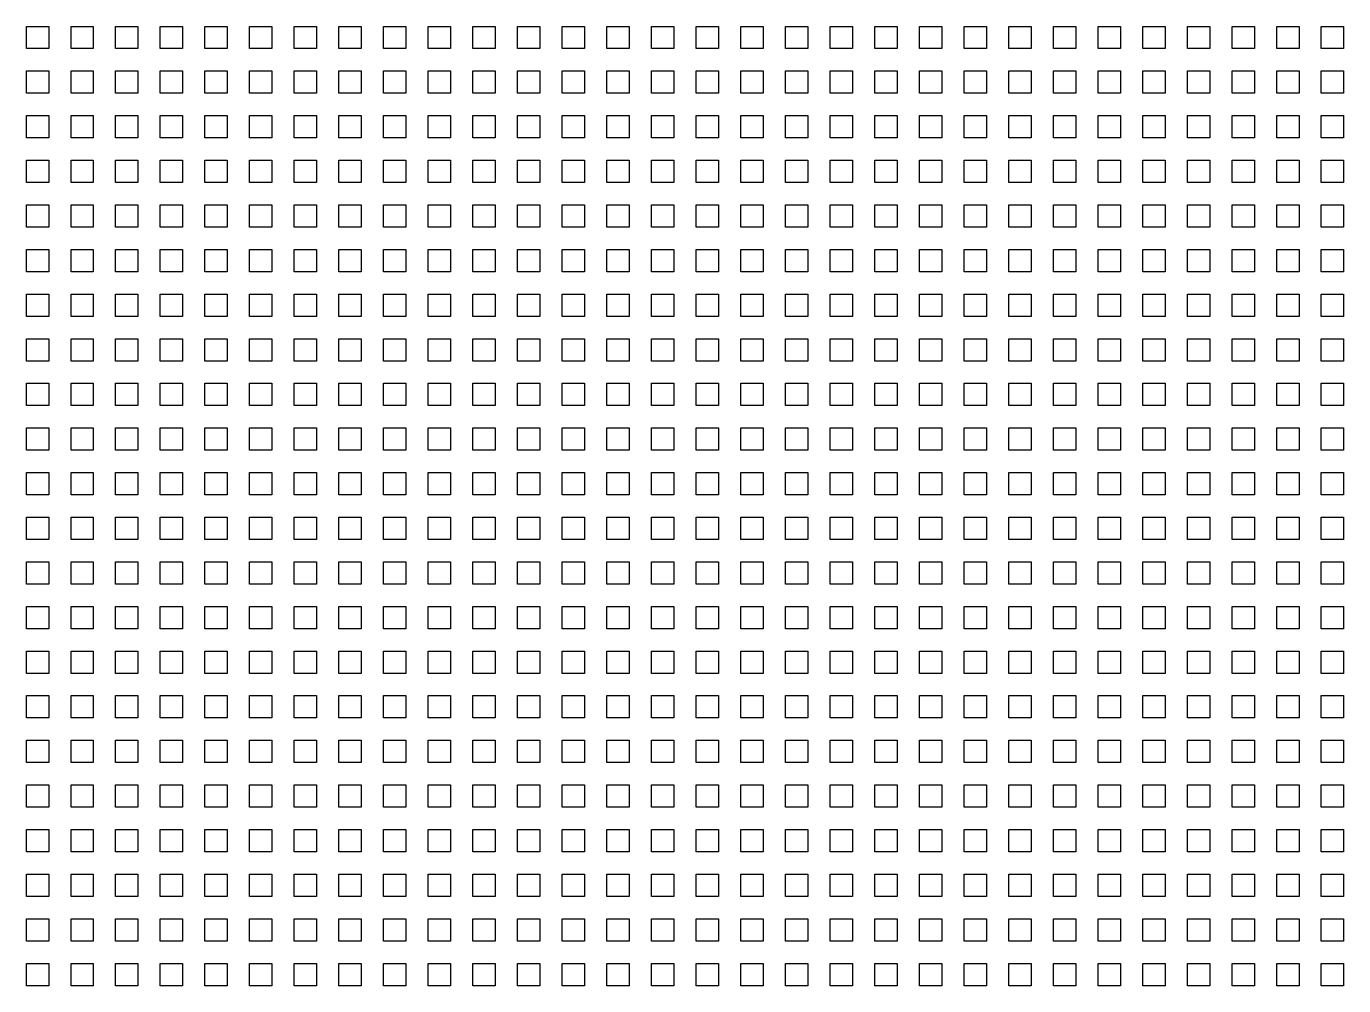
# Model space of a CAD drawing. Header units: millimetres. Extents: x -162 to 133, y -125 to 90.
import ezdxf

# ---------------------------------------------------------------- set-up
doc = ezdxf.new("R2010")
doc.units = ezdxf.units.MM
doc.layers.get('0').update_dxf_attribs({"linetype": 'CONTINUOUS'})

msp = doc.modelspace()

# ---------------------------------------------------------------- linework, layer by layer
for points in [[(-161.96, 90.2), (-156.96, 90.2), (-156.96, 85.2), (-161.96, 85.2)], [(-151.96, 85.2), (-151.96, 90.2), (-146.96, 90.2), (-146.96, 85.2)], [(-141.96, 85.2), (-141.96, 90.2), (-136.96, 90.2), (-136.96, 85.2)], [(-131.96, 85.2), (-131.96, 90.2), (-126.96, 90.2), (-126.96, 85.2)], [(-121.96, 85.2), (-121.96, 90.2), (-116.96, 90.2), (-116.96, 85.2)], [(-111.96, 85.2), (-111.96, 90.2), (-106.96, 90.2), (-106.96, 85.2)], [(-101.96, 85.2), (-101.96, 90.2), (-96.96, 90.2), (-96.96, 85.2)], [(-91.96, 85.2), (-91.96, 90.2), (-86.96, 90.2), (-86.96, 85.2)], [(-81.96, 85.2), (-81.96, 90.2), (-76.96, 90.2), (-76.96, 85.2)], [(-71.96, 85.2), (-71.96, 90.2), (-66.96, 90.2), (-66.96, 85.2)], [(-61.96, 85.2), (-61.96, 90.2), (-56.96, 90.2), (-56.96, 85.2)], [(-51.96, 85.2), (-51.96, 90.2), (-46.96, 90.2), (-46.96, 85.2)], [(-41.96, 85.2), (-41.96, 90.2), (-36.96, 90.2), (-36.96, 85.2)], [(-31.96, 85.2), (-31.96, 90.2), (-26.96, 90.2), (-26.96, 85.2)], [(-21.96, 85.2), (-21.96, 90.2), (-16.96, 90.2), (-16.96, 85.2)], [(-11.96, 85.2), (-11.96, 90.2), (-6.96, 90.2), (-6.96, 85.2)], [(-1.96, 85.2), (-1.96, 90.2), (3.04, 90.2), (3.04, 85.2)], [(8.04, 85.2), (8.04, 90.2), (13.04, 90.2), (13.04, 85.2)], [(18.04, 85.2), (18.04, 90.2), (23.04, 90.2), (23.04, 85.2)], [(28.04, 85.2), (28.04, 90.2), (33.04, 90.2), (33.04, 85.2)], [(38.04, 85.2), (38.04, 90.2), (43.04, 90.2), (43.04, 85.2)], [(48.04, 85.2), (48.04, 90.2), (53.04, 90.2), (53.04, 85.2)], [(58.04, 85.2), (58.04, 90.2), (63.04, 90.2), (63.04, 85.2)], [(68.04, 85.2), (68.04, 90.2), (73.04, 90.2), (73.04, 85.2)], [(78.04, 85.2), (78.04, 90.2), (83.04, 90.2), (83.04, 85.2)], [(88.04, 85.2), (88.04, 90.2), (93.04, 90.2), (93.04, 85.2)], [(98.04, 85.2), (98.04, 90.2), (103.04, 90.2), (103.04, 85.2)], [(108.04, 85.2), (108.04, 90.2), (113.04, 90.2), (113.04, 85.2)], [(118.04, 85.2), (118.04, 90.2), (123.04, 90.2), (123.04, 85.2)], [(128.04, 85.2), (128.04, 90.2), (133.04, 90.2), (133.04, 85.2)], [(-161.96, 75.2), (-161.96, 80.2), (-156.96, 80.2), (-156.96, 75.2)], [(-151.96, 75.2), (-151.96, 80.2), (-146.96, 80.2), (-146.96, 75.2)], [(-141.96, 75.2), (-141.96, 80.2), (-136.96, 80.2), (-136.96, 75.2)], [(-131.96, 75.2), (-131.96, 80.2), (-126.96, 80.2), (-126.96, 75.2)], [(-121.96, 75.2), (-121.96, 80.2), (-116.96, 80.2), (-116.96, 75.2)], [(-111.96, 75.2), (-111.96, 80.2), (-106.96, 80.2), (-106.96, 75.2)], [(-101.96, 75.2), (-101.96, 80.2), (-96.96, 80.2), (-96.96, 75.2)], [(-91.96, 75.2), (-91.96, 80.2), (-86.96, 80.2), (-86.96, 75.2)], [(-81.96, 75.2), (-81.96, 80.2), (-76.96, 80.2), (-76.96, 75.2)], [(-71.96, 75.2), (-71.96, 80.2), (-66.96, 80.2), (-66.96, 75.2)], [(-61.96, 75.2), (-61.96, 80.2), (-56.96, 80.2), (-56.96, 75.2)], [(-51.96, 75.2), (-51.96, 80.2), (-46.96, 80.2), (-46.96, 75.2)], [(-41.96, 75.2), (-41.96, 80.2), (-36.96, 80.2), (-36.96, 75.2)], [(-31.96, 75.2), (-31.96, 80.2), (-26.96, 80.2), (-26.96, 75.2)], [(-21.96, 75.2), (-21.96, 80.2), (-16.96, 80.2), (-16.96, 75.2)], [(-11.96, 75.2), (-11.96, 80.2), (-6.96, 80.2), (-6.96, 75.2)], [(-1.96, 75.2), (-1.96, 80.2), (3.04, 80.2), (3.04, 75.2)], [(8.04, 75.2), (8.04, 80.2), (13.04, 80.2), (13.04, 75.2)], [(18.04, 75.2), (18.04, 80.2), (23.04, 80.2), (23.04, 75.2)], [(28.04, 75.2), (28.04, 80.2), (33.04, 80.2), (33.04, 75.2)], [(38.04, 75.2), (38.04, 80.2), (43.04, 80.2), (43.04, 75.2)], [(48.04, 75.2), (48.04, 80.2), (53.04, 80.2), (53.04, 75.2)], [(58.04, 75.2), (58.04, 80.2), (63.04, 80.2), (63.04, 75.2)], [(68.04, 75.2), (68.04, 80.2), (73.04, 80.2), (73.04, 75.2)], [(78.04, 75.2), (78.04, 80.2), (83.04, 80.2), (83.04, 75.2)], [(88.04, 75.2), (88.04, 80.2), (93.04, 80.2), (93.04, 75.2)], [(98.04, 75.2), (98.04, 80.2), (103.04, 80.2), (103.04, 75.2)], [(108.04, 75.2), (108.04, 80.2), (113.04, 80.2), (113.04, 75.2)], [(118.04, 75.2), (118.04, 80.2), (123.04, 80.2), (123.04, 75.2)], [(128.04, 75.2), (128.04, 80.2), (133.04, 80.2), (133.04, 75.2)], [(-161.96, 65.2), (-161.96, 70.2), (-156.96, 70.2), (-156.96, 65.2)], [(-151.96, 65.2), (-151.96, 70.2), (-146.96, 70.2), (-146.96, 65.2)], [(-141.96, 65.2), (-141.96, 70.2), (-136.96, 70.2), (-136.96, 65.2)], [(-131.96, 65.2), (-131.96, 70.2), (-126.96, 70.2), (-126.96, 65.2)], [(-121.96, 65.2), (-121.96, 70.2), (-116.96, 70.2), (-116.96, 65.2)], [(-111.96, 65.2), (-111.96, 70.2), (-106.96, 70.2), (-106.96, 65.2)], [(-101.96, 65.2), (-101.96, 70.2), (-96.96, 70.2), (-96.96, 65.2)], [(-91.96, 65.2), (-91.96, 70.2), (-86.96, 70.2), (-86.96, 65.2)], [(-81.96, 65.2), (-81.96, 70.2), (-76.96, 70.2), (-76.96, 65.2)], [(-71.96, 65.2), (-71.96, 70.2), (-66.96, 70.2), (-66.96, 65.2)], [(-61.96, 65.2), (-61.96, 70.2), (-56.96, 70.2), (-56.96, 65.2)], [(-51.96, 65.2), (-51.96, 70.2), (-46.96, 70.2), (-46.96, 65.2)], [(-41.96, 65.2), (-41.96, 70.2), (-36.96, 70.2), (-36.96, 65.2)], [(-31.96, 65.2), (-31.96, 70.2), (-26.96, 70.2), (-26.96, 65.2)], [(-21.96, 65.2), (-21.96, 70.2), (-16.96, 70.2), (-16.96, 65.2)], [(-11.96, 65.2), (-11.96, 70.2), (-6.96, 70.2), (-6.96, 65.2)], [(-1.96, 65.2), (-1.96, 70.2), (3.04, 70.2), (3.04, 65.2)], [(8.04, 65.2), (8.04, 70.2), (13.04, 70.2), (13.04, 65.2)], [(18.04, 65.2), (18.04, 70.2), (23.04, 70.2), (23.04, 65.2)], [(28.04, 65.2), (28.04, 70.2), (33.04, 70.2), (33.04, 65.2)], [(38.04, 65.2), (38.04, 70.2), (43.04, 70.2), (43.04, 65.2)], [(48.04, 65.2), (48.04, 70.2), (53.04, 70.2), (53.04, 65.2)], [(58.04, 65.2), (58.04, 70.2), (63.04, 70.2), (63.04, 65.2)], [(68.04, 65.2), (68.04, 70.2), (73.04, 70.2), (73.04, 65.2)], [(78.04, 65.2), (78.04, 70.2), (83.04, 70.2), (83.04, 65.2)], [(88.04, 65.2), (88.04, 70.2), (93.04, 70.2), (93.04, 65.2)], [(98.04, 65.2), (98.04, 70.2), (103.04, 70.2), (103.04, 65.2)], [(108.04, 65.2), (108.04, 70.2), (113.04, 70.2), (113.04, 65.2)], [(118.04, 65.2), (118.04, 70.2), (123.04, 70.2), (123.04, 65.2)], [(128.04, 65.2), (128.04, 70.2), (133.04, 70.2), (133.04, 65.2)], [(-161.96, 55.2), (-161.96, 60.2), (-156.96, 60.2), (-156.96, 55.2)], [(-151.96, 55.2), (-151.96, 60.2), (-146.96, 60.2), (-146.96, 55.2)], [(-141.96, 55.2), (-141.96, 60.2), (-136.96, 60.2), (-136.96, 55.2)], [(-131.96, 55.2), (-131.96, 60.2), (-126.96, 60.2), (-126.96, 55.2)], [(-121.96, 55.2), (-121.96, 60.2), (-116.96, 60.2), (-116.96, 55.2)], [(-111.96, 55.2), (-111.96, 60.2), (-106.96, 60.2), (-106.96, 55.2)], [(-101.96, 55.2), (-101.96, 60.2), (-96.96, 60.2), (-96.96, 55.2)], [(-91.96, 55.2), (-91.96, 60.2), (-86.96, 60.2), (-86.96, 55.2)], [(-81.96, 55.2), (-81.96, 60.2), (-76.96, 60.2), (-76.96, 55.2)], [(-71.96, 55.2), (-71.96, 60.2), (-66.96, 60.2), (-66.96, 55.2)], [(-61.96, 55.2), (-61.96, 60.2), (-56.96, 60.2), (-56.96, 55.2)], [(-51.96, 55.2), (-51.96, 60.2), (-46.96, 60.2), (-46.96, 55.2)], [(-41.96, 55.2), (-41.96, 60.2), (-36.96, 60.2), (-36.96, 55.2)], [(-31.96, 55.2), (-31.96, 60.2), (-26.96, 60.2), (-26.96, 55.2)], [(-21.96, 55.2), (-21.96, 60.2), (-16.96, 60.2), (-16.96, 55.2)], [(-11.96, 55.2), (-11.96, 60.2), (-6.96, 60.2), (-6.96, 55.2)], [(-1.96, 55.2), (-1.96, 60.2), (3.04, 60.2), (3.04, 55.2)], [(8.04, 55.2), (8.04, 60.2), (13.04, 60.2), (13.04, 55.2)], [(18.04, 55.2), (18.04, 60.2), (23.04, 60.2), (23.04, 55.2)], [(28.04, 55.2), (28.04, 60.2), (33.04, 60.2), (33.04, 55.2)], [(38.04, 55.2), (38.04, 60.2), (43.04, 60.2), (43.04, 55.2)], [(48.04, 55.2), (48.04, 60.2), (53.04, 60.2), (53.04, 55.2)], [(58.04, 55.2), (58.04, 60.2), (63.04, 60.2), (63.04, 55.2)], [(68.04, 55.2), (68.04, 60.2), (73.04, 60.2), (73.04, 55.2)], [(78.04, 55.2), (78.04, 60.2), (83.04, 60.2), (83.04, 55.2)], [(88.04, 55.2), (88.04, 60.2), (93.04, 60.2), (93.04, 55.2)], [(98.04, 55.2), (98.04, 60.2), (103.04, 60.2), (103.04, 55.2)], [(108.04, 55.2), (108.04, 60.2), (113.04, 60.2), (113.04, 55.2)], [(118.04, 55.2), (118.04, 60.2), (123.04, 60.2), (123.04, 55.2)], [(128.04, 55.2), (128.04, 60.2), (133.04, 60.2), (133.04, 55.2)], [(-161.96, 45.2), (-161.96, 50.2), (-156.96, 50.2), (-156.96, 45.2)], [(-151.96, 45.2), (-151.96, 50.2), (-146.96, 50.2), (-146.96, 45.2)], [(-141.96, 45.2), (-141.96, 50.2), (-136.96, 50.2), (-136.96, 45.2)], [(-131.96, 45.2), (-131.96, 50.2), (-126.96, 50.2), (-126.96, 45.2)], [(-121.96, 45.2), (-121.96, 50.2), (-116.96, 50.2), (-116.96, 45.2)], [(-111.96, 45.2), (-111.96, 50.2), (-106.96, 50.2), (-106.96, 45.2)], [(-101.96, 45.2), (-101.96, 50.2), (-96.96, 50.2), (-96.96, 45.2)], [(-91.96, 45.2), (-91.96, 50.2), (-86.96, 50.2), (-86.96, 45.2)], [(-81.96, 45.2), (-81.96, 50.2), (-76.96, 50.2), (-76.96, 45.2)], [(-71.96, 45.2), (-71.96, 50.2), (-66.96, 50.2), (-66.96, 45.2)], [(-61.96, 45.2), (-61.96, 50.2), (-56.96, 50.2), (-56.96, 45.2)], [(-51.96, 45.2), (-51.96, 50.2), (-46.96, 50.2), (-46.96, 45.2)], [(-41.96, 45.2), (-41.96, 50.2), (-36.96, 50.2), (-36.96, 45.2)], [(-31.96, 45.2), (-31.96, 50.2), (-26.96, 50.2), (-26.96, 45.2)], [(-21.96, 45.2), (-21.96, 50.2), (-16.96, 50.2), (-16.96, 45.2)], [(-11.96, 45.2), (-11.96, 50.2), (-6.96, 50.2), (-6.96, 45.2)], [(-1.96, 45.2), (-1.96, 50.2), (3.04, 50.2), (3.04, 45.2)], [(8.04, 45.2), (8.04, 50.2), (13.04, 50.2), (13.04, 45.2)], [(18.04, 45.2), (18.04, 50.2), (23.04, 50.2), (23.04, 45.2)], [(28.04, 45.2), (28.04, 50.2), (33.04, 50.2), (33.04, 45.2)], [(38.04, 45.2), (38.04, 50.2), (43.04, 50.2), (43.04, 45.2)], [(48.04, 45.2), (48.04, 50.2), (53.04, 50.2), (53.04, 45.2)], [(58.04, 45.2), (58.04, 50.2), (63.04, 50.2), (63.04, 45.2)], [(68.04, 45.2), (68.04, 50.2), (73.04, 50.2), (73.04, 45.2)], [(78.04, 45.2), (78.04, 50.2), (83.04, 50.2), (83.04, 45.2)], [(88.04, 45.2), (88.04, 50.2), (93.04, 50.2), (93.04, 45.2)], [(98.04, 45.2), (98.04, 50.2), (103.04, 50.2), (103.04, 45.2)], [(108.04, 45.2), (108.04, 50.2), (113.04, 50.2), (113.04, 45.2)], [(118.04, 45.2), (118.04, 50.2), (123.04, 50.2), (123.04, 45.2)], [(128.04, 45.2), (128.04, 50.2), (133.04, 50.2), (133.04, 45.2)], [(-161.96, 35.2), (-161.96, 40.2), (-156.96, 40.2), (-156.96, 35.2)], [(-151.96, 35.2), (-151.96, 40.2), (-146.96, 40.2), (-146.96, 35.2)], [(-141.96, 35.2), (-141.96, 40.2), (-136.96, 40.2), (-136.96, 35.2)], [(-131.96, 35.2), (-131.96, 40.2), (-126.96, 40.2), (-126.96, 35.2)], [(-121.96, 35.2), (-121.96, 40.2), (-116.96, 40.2), (-116.96, 35.2)], [(-111.96, 35.2), (-111.96, 40.2), (-106.96, 40.2), (-106.96, 35.2)], [(-101.96, 35.2), (-101.96, 40.2), (-96.96, 40.2), (-96.96, 35.2)], [(-91.96, 35.2), (-91.96, 40.2), (-86.96, 40.2), (-86.96, 35.2)], [(-81.96, 35.2), (-81.96, 40.2), (-76.96, 40.2), (-76.96, 35.2)], [(-71.96, 35.2), (-71.96, 40.2), (-66.96, 40.2), (-66.96, 35.2)], [(-61.96, 35.2), (-61.96, 40.2), (-56.96, 40.2), (-56.96, 35.2)], [(-51.96, 35.2), (-51.96, 40.2), (-46.96, 40.2), (-46.96, 35.2)], [(-41.96, 35.2), (-41.96, 40.2), (-36.96, 40.2), (-36.96, 35.2)], [(-31.96, 35.2), (-31.96, 40.2), (-26.96, 40.2), (-26.96, 35.2)], [(-21.96, 35.2), (-21.96, 40.2), (-16.96, 40.2), (-16.96, 35.2)], [(-11.96, 35.2), (-11.96, 40.2), (-6.96, 40.2), (-6.96, 35.2)], [(-1.96, 35.2), (-1.96, 40.2), (3.04, 40.2), (3.04, 35.2)], [(8.04, 35.2), (8.04, 40.2), (13.04, 40.2), (13.04, 35.2)], [(18.04, 35.2), (18.04, 40.2), (23.04, 40.2), (23.04, 35.2)], [(28.04, 35.2), (28.04, 40.2), (33.04, 40.2), (33.04, 35.2)], [(38.04, 35.2), (38.04, 40.2), (43.04, 40.2), (43.04, 35.2)], [(48.04, 35.2), (48.04, 40.2), (53.04, 40.2), (53.04, 35.2)], [(58.04, 35.2), (58.04, 40.2), (63.04, 40.2), (63.04, 35.2)], [(68.04, 35.2), (68.04, 40.2), (73.04, 40.2), (73.04, 35.2)], [(78.04, 35.2), (78.04, 40.2), (83.04, 40.2), (83.04, 35.2)], [(88.04, 35.2), (88.04, 40.2), (93.04, 40.2), (93.04, 35.2)], [(98.04, 35.2), (98.04, 40.2), (103.04, 40.2), (103.04, 35.2)], [(108.04, 35.2), (108.04, 40.2), (113.04, 40.2), (113.04, 35.2)], [(118.04, 35.2), (118.04, 40.2), (123.04, 40.2), (123.04, 35.2)], [(128.04, 35.2), (128.04, 40.2), (133.04, 40.2), (133.04, 35.2)], [(-161.96, 25.2), (-161.96, 30.2), (-156.96, 30.2), (-156.96, 25.2)], [(-151.96, 25.2), (-151.96, 30.2), (-146.96, 30.2), (-146.96, 25.2)], [(-141.96, 25.2), (-141.96, 30.2), (-136.96, 30.2), (-136.96, 25.2)], [(-131.96, 25.2), (-131.96, 30.2), (-126.96, 30.2), (-126.96, 25.2)], [(-121.96, 25.2), (-121.96, 30.2), (-116.96, 30.2), (-116.96, 25.2)], [(-111.96, 25.2), (-111.96, 30.2), (-106.96, 30.2), (-106.96, 25.2)], [(-101.96, 25.2), (-101.96, 30.2), (-96.96, 30.2), (-96.96, 25.2)], [(-91.96, 25.2), (-91.96, 30.2), (-86.96, 30.2), (-86.96, 25.2)], [(-81.96, 25.2), (-81.96, 30.2), (-76.96, 30.2), (-76.96, 25.2)], [(-71.96, 25.2), (-71.96, 30.2), (-66.96, 30.2), (-66.96, 25.2)], [(-61.96, 25.2), (-61.96, 30.2), (-56.96, 30.2), (-56.96, 25.2)], [(-51.96, 25.2), (-51.96, 30.2), (-46.96, 30.2), (-46.96, 25.2)], [(-41.96, 25.2), (-41.96, 30.2), (-36.96, 30.2), (-36.96, 25.2)], [(-31.96, 25.2), (-31.96, 30.2), (-26.96, 30.2), (-26.96, 25.2)], [(-21.96, 25.2), (-21.96, 30.2), (-16.96, 30.2), (-16.96, 25.2)], [(-11.96, 25.2), (-11.96, 30.2), (-6.96, 30.2), (-6.96, 25.2)], [(-1.96, 25.2), (-1.96, 30.2), (3.04, 30.2), (3.04, 25.2)], [(8.04, 25.2), (8.04, 30.2), (13.04, 30.2), (13.04, 25.2)], [(18.04, 25.2), (18.04, 30.2), (23.04, 30.2), (23.04, 25.2)], [(28.04, 25.2), (28.04, 30.2), (33.04, 30.2), (33.04, 25.2)], [(38.04, 25.2), (38.04, 30.2), (43.04, 30.2), (43.04, 25.2)], [(48.04, 25.2), (48.04, 30.2), (53.04, 30.2), (53.04, 25.2)], [(58.04, 25.2), (58.04, 30.2), (63.04, 30.2), (63.04, 25.2)], [(68.04, 25.2), (68.04, 30.2), (73.04, 30.2), (73.04, 25.2)], [(78.04, 25.2), (78.04, 30.2), (83.04, 30.2), (83.04, 25.2)], [(88.04, 25.2), (88.04, 30.2), (93.04, 30.2), (93.04, 25.2)], [(98.04, 25.2), (98.04, 30.2), (103.04, 30.2), (103.04, 25.2)], [(108.04, 25.2), (108.04, 30.2), (113.04, 30.2), (113.04, 25.2)], [(118.04, 25.2), (118.04, 30.2), (123.04, 30.2), (123.04, 25.2)], [(128.04, 25.2), (128.04, 30.2), (133.04, 30.2), (133.04, 25.2)], [(-161.96, 15.2), (-161.96, 20.2), (-156.96, 20.2), (-156.96, 15.2)], [(-151.96, 15.2), (-151.96, 20.2), (-146.96, 20.2), (-146.96, 15.2)], [(-141.96, 15.2), (-141.96, 20.2), (-136.96, 20.2), (-136.96, 15.2)], [(-131.96, 15.2), (-131.96, 20.2), (-126.96, 20.2), (-126.96, 15.2)], [(-121.96, 15.2), (-121.96, 20.2), (-116.96, 20.2), (-116.96, 15.2)], [(-111.96, 15.2), (-111.96, 20.2), (-106.96, 20.2), (-106.96, 15.2)], [(-101.96, 15.2), (-101.96, 20.2), (-96.96, 20.2), (-96.96, 15.2)], [(-91.96, 15.2), (-91.96, 20.2), (-86.96, 20.2), (-86.96, 15.2)], [(-81.96, 15.2), (-81.96, 20.2), (-76.96, 20.2), (-76.96, 15.2)], [(-71.96, 15.2), (-71.96, 20.2), (-66.96, 20.2), (-66.96, 15.2)], [(-61.96, 15.2), (-61.96, 20.2), (-56.96, 20.2), (-56.96, 15.2)], [(-51.96, 15.2), (-51.96, 20.2), (-46.96, 20.2), (-46.96, 15.2)], [(-41.96, 15.2), (-41.96, 20.2), (-36.96, 20.2), (-36.96, 15.2)], [(-31.96, 15.2), (-31.96, 20.2), (-26.96, 20.2), (-26.96, 15.2)], [(-21.96, 15.2), (-21.96, 20.2), (-16.96, 20.2), (-16.96, 15.2)], [(-11.96, 15.2), (-11.96, 20.2), (-6.96, 20.2), (-6.96, 15.2)], [(-1.96, 15.2), (-1.96, 20.2), (3.04, 20.2), (3.04, 15.2)], [(8.04, 15.2), (8.04, 20.2), (13.04, 20.2), (13.04, 15.2)], [(18.04, 15.2), (18.04, 20.2), (23.04, 20.2), (23.04, 15.2)], [(28.04, 15.2), (28.04, 20.2), (33.04, 20.2), (33.04, 15.2)], [(38.04, 15.2), (38.04, 20.2), (43.04, 20.2), (43.04, 15.2)], [(48.04, 15.2), (48.04, 20.2), (53.04, 20.2), (53.04, 15.2)], [(58.04, 15.2), (58.04, 20.2), (63.04, 20.2), (63.04, 15.2)], [(68.04, 15.2), (68.04, 20.2), (73.04, 20.2), (73.04, 15.2)], [(78.04, 15.2), (78.04, 20.2), (83.04, 20.2), (83.04, 15.2)], [(88.04, 15.2), (88.04, 20.2), (93.04, 20.2), (93.04, 15.2)], [(98.04, 15.2), (98.04, 20.2), (103.04, 20.2), (103.04, 15.2)], [(108.04, 15.2), (108.04, 20.2), (113.04, 20.2), (113.04, 15.2)], [(118.04, 15.2), (118.04, 20.2), (123.04, 20.2), (123.04, 15.2)], [(128.04, 15.2), (128.04, 20.2), (133.04, 20.2), (133.04, 15.2)], [(-161.96, 5.2), (-161.96, 10.2), (-156.96, 10.2), (-156.96, 5.2)], [(-151.96, 5.2), (-151.96, 10.2), (-146.96, 10.2), (-146.96, 5.2)], [(-141.96, 5.2), (-141.96, 10.2), (-136.96, 10.2), (-136.96, 5.2)], [(-131.96, 5.2), (-131.96, 10.2), (-126.96, 10.2), (-126.96, 5.2)], [(-121.96, 5.2), (-121.96, 10.2), (-116.96, 10.2), (-116.96, 5.2)], [(-111.96, 5.2), (-111.96, 10.2), (-106.96, 10.2), (-106.96, 5.2)], [(-101.96, 5.2), (-101.96, 10.2), (-96.96, 10.2), (-96.96, 5.2)], [(-91.96, 5.2), (-91.96, 10.2), (-86.96, 10.2), (-86.96, 5.2)], [(-81.96, 5.2), (-81.96, 10.2), (-76.96, 10.2), (-76.96, 5.2)], [(-71.96, 5.2), (-71.96, 10.2), (-66.96, 10.2), (-66.96, 5.2)], [(-61.96, 5.2), (-61.96, 10.2), (-56.96, 10.2), (-56.96, 5.2)], [(-51.96, 5.2), (-51.96, 10.2), (-46.96, 10.2), (-46.96, 5.2)], [(-41.96, 5.2), (-41.96, 10.2), (-36.96, 10.2), (-36.96, 5.2)], [(-31.96, 5.2), (-31.96, 10.2), (-26.96, 10.2), (-26.96, 5.2)], [(-21.96, 5.2), (-21.96, 10.2), (-16.96, 10.2), (-16.96, 5.2)], [(-11.96, 5.2), (-11.96, 10.2), (-6.96, 10.2), (-6.96, 5.2)], [(-1.96, 5.2), (-1.96, 10.2), (3.04, 10.2), (3.04, 5.2)], [(8.04, 5.2), (8.04, 10.2), (13.04, 10.2), (13.04, 5.2)], [(18.04, 5.2), (18.04, 10.2), (23.04, 10.2), (23.04, 5.2)], [(28.04, 5.2), (28.04, 10.2), (33.04, 10.2), (33.04, 5.2)], [(38.04, 5.2), (38.04, 10.2), (43.04, 10.2), (43.04, 5.2)], [(48.04, 5.2), (48.04, 10.2), (53.04, 10.2), (53.04, 5.2)], [(58.04, 5.2), (58.04, 10.2), (63.04, 10.2), (63.04, 5.2)], [(68.04, 5.2), (68.04, 10.2), (73.04, 10.2), (73.04, 5.2)], [(78.04, 5.2), (78.04, 10.2), (83.04, 10.2), (83.04, 5.2)], [(88.04, 5.2), (88.04, 10.2), (93.04, 10.2), (93.04, 5.2)], [(98.04, 5.2), (98.04, 10.2), (103.04, 10.2), (103.04, 5.2)], [(108.04, 5.2), (108.04, 10.2), (113.04, 10.2), (113.04, 5.2)], [(118.04, 5.2), (118.04, 10.2), (123.04, 10.2), (123.04, 5.2)], [(128.04, 5.2), (128.04, 10.2), (133.04, 10.2), (133.04, 5.2)], [(-161.96, -4.8), (-161.96, 0.2), (-156.96, 0.2), (-156.96, -4.8)], [(-151.96, -4.8), (-151.96, 0.2), (-146.96, 0.2), (-146.96, -4.8)], [(-141.96, -4.8), (-141.96, 0.2), (-136.96, 0.2), (-136.96, -4.8)], [(-131.96, -4.8), (-131.96, 0.2), (-126.96, 0.2), (-126.96, -4.8)], [(-121.96, -4.8), (-121.96, 0.2), (-116.96, 0.2), (-116.96, -4.8)], [(-111.96, -4.8), (-111.96, 0.2), (-106.96, 0.2), (-106.96, -4.8)], [(-101.96, -4.8), (-101.96, 0.2), (-96.96, 0.2), (-96.96, -4.8)], [(-91.96, -4.8), (-91.96, 0.2), (-86.96, 0.2), (-86.96, -4.8)], [(-81.96, -4.8), (-81.96, 0.2), (-76.96, 0.2), (-76.96, -4.8)], [(-71.96, -4.8), (-71.96, 0.2), (-66.96, 0.2), (-66.96, -4.8)], [(-61.96, -4.8), (-61.96, 0.2), (-56.96, 0.2), (-56.96, -4.8)], [(-51.96, -4.8), (-51.96, 0.2), (-46.96, 0.2), (-46.96, -4.8)], [(-41.96, -4.8), (-41.96, 0.2), (-36.96, 0.2), (-36.96, -4.8)], [(-31.96, -4.8), (-31.96, 0.2), (-26.96, 0.2), (-26.96, -4.8)], [(-21.96, -4.8), (-21.96, 0.2), (-16.96, 0.2), (-16.96, -4.8)], [(-11.96, -4.8), (-11.96, 0.2), (-6.96, 0.2), (-6.96, -4.8)], [(-1.96, -4.8), (-1.96, 0.2), (3.04, 0.2), (3.04, -4.8)], [(8.04, -4.8), (8.04, 0.2), (13.04, 0.2), (13.04, -4.8)], [(18.04, -4.8), (18.04, 0.2), (23.04, 0.2), (23.04, -4.8)], [(28.04, -4.8), (28.04, 0.2), (33.04, 0.2), (33.04, -4.8)], [(38.04, -4.8), (38.04, 0.2), (43.04, 0.2), (43.04, -4.8)], [(48.04, -4.8), (48.04, 0.2), (53.04, 0.2), (53.04, -4.8)], [(58.04, -4.8), (58.04, 0.2), (63.04, 0.2), (63.04, -4.8)], [(68.04, -4.8), (68.04, 0.2), (73.04, 0.2), (73.04, -4.8)], [(78.04, -4.8), (78.04, 0.2), (83.04, 0.2), (83.04, -4.8)], [(88.04, -4.8), (88.04, 0.2), (93.04, 0.2), (93.04, -4.8)], [(98.04, -4.8), (98.04, 0.2), (103.04, 0.2), (103.04, -4.8)], [(108.04, -4.8), (108.04, 0.2), (113.04, 0.2), (113.04, -4.8)], [(118.04, -4.8), (118.04, 0.2), (123.04, 0.2), (123.04, -4.8)], [(128.04, -4.8), (128.04, 0.2), (133.04, 0.2), (133.04, -4.8)], [(-161.96, -14.8), (-161.96, -9.8), (-156.96, -9.8), (-156.96, -14.8)], [(-151.96, -14.8), (-151.96, -9.8), (-146.96, -9.8), (-146.96, -14.8)], [(-141.96, -14.8), (-141.96, -9.8), (-136.96, -9.8), (-136.96, -14.8)], [(-131.96, -14.8), (-131.96, -9.8), (-126.96, -9.8), (-126.96, -14.8)], [(-121.96, -14.8), (-121.96, -9.8), (-116.96, -9.8), (-116.96, -14.8)], [(-111.96, -14.8), (-111.96, -9.8), (-106.96, -9.8), (-106.96, -14.8)], [(-101.96, -14.8), (-101.96, -9.8), (-96.96, -9.8), (-96.96, -14.8)], [(-91.96, -14.8), (-91.96, -9.8), (-86.96, -9.8), (-86.96, -14.8)], [(-81.96, -14.8), (-81.96, -9.8), (-76.96, -9.8), (-76.96, -14.8)], [(-71.96, -14.8), (-71.96, -9.8), (-66.96, -9.8), (-66.96, -14.8)], [(-61.96, -14.8), (-61.96, -9.8), (-56.96, -9.8), (-56.96, -14.8)], [(-51.96, -14.8), (-51.96, -9.8), (-46.96, -9.8), (-46.96, -14.8)], [(-41.96, -14.8), (-41.96, -9.8), (-36.96, -9.8), (-36.96, -14.8)], [(-31.96, -14.8), (-31.96, -9.8), (-26.96, -9.8), (-26.96, -14.8)], [(-21.96, -14.8), (-21.96, -9.8), (-16.96, -9.8), (-16.96, -14.8)], [(-11.96, -14.8), (-11.96, -9.8), (-6.96, -9.8), (-6.96, -14.8)], [(-1.96, -14.8), (-1.96, -9.8), (3.04, -9.8), (3.04, -14.8)], [(8.04, -14.8), (8.04, -9.8), (13.04, -9.8), (13.04, -14.8)], [(18.04, -14.8), (18.04, -9.8), (23.04, -9.8), (23.04, -14.8)], [(28.04, -14.8), (28.04, -9.8), (33.04, -9.8), (33.04, -14.8)], [(38.04, -14.8), (38.04, -9.8), (43.04, -9.8), (43.04, -14.8)], [(48.04, -14.8), (48.04, -9.8), (53.04, -9.8), (53.04, -14.8)], [(58.04, -14.8), (58.04, -9.8), (63.04, -9.8), (63.04, -14.8)], [(68.04, -14.8), (68.04, -9.8), (73.04, -9.8), (73.04, -14.8)], [(78.04, -14.8), (78.04, -9.8), (83.04, -9.8), (83.04, -14.8)], [(88.04, -14.8), (88.04, -9.8), (93.04, -9.8), (93.04, -14.8)], [(98.04, -14.8), (98.04, -9.8), (103.04, -9.8), (103.04, -14.8)], [(108.04, -14.8), (108.04, -9.8), (113.04, -9.8), (113.04, -14.8)], [(118.04, -14.8), (118.04, -9.8), (123.04, -9.8), (123.04, -14.8)], [(128.04, -14.8), (128.04, -9.8), (133.04, -9.8), (133.04, -14.8)], [(-161.96, -24.8), (-161.96, -19.8), (-156.96, -19.8), (-156.96, -24.8)], [(-151.96, -24.8), (-151.96, -19.8), (-146.96, -19.8), (-146.96, -24.8)], [(-141.96, -24.8), (-141.96, -19.8), (-136.96, -19.8), (-136.96, -24.8)], [(-131.96, -24.8), (-131.96, -19.8), (-126.96, -19.8), (-126.96, -24.8)], [(-121.96, -24.8), (-121.96, -19.8), (-116.96, -19.8), (-116.96, -24.8)], [(-111.96, -24.8), (-111.96, -19.8), (-106.96, -19.8), (-106.96, -24.8)], [(-101.96, -24.8), (-101.96, -19.8), (-96.96, -19.8), (-96.96, -24.8)], [(-91.96, -24.8), (-91.96, -19.8), (-86.96, -19.8), (-86.96, -24.8)], [(-81.96, -24.8), (-81.96, -19.8), (-76.96, -19.8), (-76.96, -24.8)], [(-71.96, -24.8), (-71.96, -19.8), (-66.96, -19.8), (-66.96, -24.8)], [(-61.96, -24.8), (-61.96, -19.8), (-56.96, -19.8), (-56.96, -24.8)], [(-51.96, -24.8), (-51.96, -19.8), (-46.96, -19.8), (-46.96, -24.8)], [(-41.96, -24.8), (-41.96, -19.8), (-36.96, -19.8), (-36.96, -24.8)], [(-31.96, -24.8), (-31.96, -19.8), (-26.96, -19.8), (-26.96, -24.8)], [(-21.96, -24.8), (-21.96, -19.8), (-16.96, -19.8), (-16.96, -24.8)], [(-11.96, -24.8), (-11.96, -19.8), (-6.96, -19.8), (-6.96, -24.8)], [(-1.96, -24.8), (-1.96, -19.8), (3.04, -19.8), (3.04, -24.8)], [(8.04, -24.8), (8.04, -19.8), (13.04, -19.8), (13.04, -24.8)], [(18.04, -24.8), (18.04, -19.8), (23.04, -19.8), (23.04, -24.8)], [(28.04, -24.8), (28.04, -19.8), (33.04, -19.8), (33.04, -24.8)], [(38.04, -24.8), (38.04, -19.8), (43.04, -19.8), (43.04, -24.8)], [(48.04, -24.8), (48.04, -19.8), (53.04, -19.8), (53.04, -24.8)], [(58.04, -24.8), (58.04, -19.8), (63.04, -19.8), (63.04, -24.8)], [(68.04, -24.8), (68.04, -19.8), (73.04, -19.8), (73.04, -24.8)], [(78.04, -24.8), (78.04, -19.8), (83.04, -19.8), (83.04, -24.8)], [(88.04, -24.8), (88.04, -19.8), (93.04, -19.8), (93.04, -24.8)], [(98.04, -24.8), (98.04, -19.8), (103.04, -19.8), (103.04, -24.8)], [(108.04, -24.8), (108.04, -19.8), (113.04, -19.8), (113.04, -24.8)], [(118.04, -24.8), (118.04, -19.8), (123.04, -19.8), (123.04, -24.8)], [(128.04, -24.8), (128.04, -19.8), (133.04, -19.8), (133.04, -24.8)], [(-161.96, -34.8), (-161.96, -29.8), (-156.96, -29.8), (-156.96, -34.8)], [(-151.96, -34.8), (-151.96, -29.8), (-146.96, -29.8), (-146.96, -34.8)], [(-141.96, -34.8), (-141.96, -29.8), (-136.96, -29.8), (-136.96, -34.8)], [(-131.96, -34.8), (-131.96, -29.8), (-126.96, -29.8), (-126.96, -34.8)], [(-121.96, -34.8), (-121.96, -29.8), (-116.96, -29.8), (-116.96, -34.8)], [(-111.96, -34.8), (-111.96, -29.8), (-106.96, -29.8), (-106.96, -34.8)], [(-101.96, -34.8), (-101.96, -29.8), (-96.96, -29.8), (-96.96, -34.8)], [(-91.96, -34.8), (-91.96, -29.8), (-86.96, -29.8), (-86.96, -34.8)], [(-81.96, -34.8), (-81.96, -29.8), (-76.96, -29.8), (-76.96, -34.8)], [(-71.96, -34.8), (-71.96, -29.8), (-66.96, -29.8), (-66.96, -34.8)], [(-61.96, -34.8), (-61.96, -29.8), (-56.96, -29.8), (-56.96, -34.8)], [(-51.96, -34.8), (-51.96, -29.8), (-46.96, -29.8), (-46.96, -34.8)], [(-41.96, -34.8), (-41.96, -29.8), (-36.96, -29.8), (-36.96, -34.8)], [(-31.96, -34.8), (-31.96, -29.8), (-26.96, -29.8), (-26.96, -34.8)], [(-21.96, -34.8), (-21.96, -29.8), (-16.96, -29.8), (-16.96, -34.8)], [(-11.96, -34.8), (-11.96, -29.8), (-6.96, -29.8), (-6.96, -34.8)], [(-1.96, -34.8), (-1.96, -29.8), (3.04, -29.8), (3.04, -34.8)], [(8.04, -34.8), (8.04, -29.8), (13.04, -29.8), (13.04, -34.8)], [(18.04, -34.8), (18.04, -29.8), (23.04, -29.8), (23.04, -34.8)], [(28.04, -34.8), (28.04, -29.8), (33.04, -29.8), (33.04, -34.8)], [(38.04, -34.8), (38.04, -29.8), (43.04, -29.8), (43.04, -34.8)], [(48.04, -34.8), (48.04, -29.8), (53.04, -29.8), (53.04, -34.8)], [(58.04, -34.8), (58.04, -29.8), (63.04, -29.8), (63.04, -34.8)], [(68.04, -34.8), (68.04, -29.8), (73.04, -29.8), (73.04, -34.8)], [(78.04, -34.8), (78.04, -29.8), (83.04, -29.8), (83.04, -34.8)], [(88.04, -34.8), (88.04, -29.8), (93.04, -29.8), (93.04, -34.8)], [(98.04, -34.8), (98.04, -29.8), (103.04, -29.8), (103.04, -34.8)], [(108.04, -34.8), (108.04, -29.8), (113.04, -29.8), (113.04, -34.8)], [(118.04, -34.8), (118.04, -29.8), (123.04, -29.8), (123.04, -34.8)], [(128.04, -34.8), (128.04, -29.8), (133.04, -29.8), (133.04, -34.8)], [(-161.96, -44.8), (-161.96, -39.8), (-156.96, -39.8), (-156.96, -44.8)], [(-151.96, -44.8), (-151.96, -39.8), (-146.96, -39.8), (-146.96, -44.8)], [(-141.96, -44.8), (-141.96, -39.8), (-136.96, -39.8), (-136.96, -44.8)], [(-131.96, -44.8), (-131.96, -39.8), (-126.96, -39.8), (-126.96, -44.8)], [(-121.96, -44.8), (-121.96, -39.8), (-116.96, -39.8), (-116.96, -44.8)], [(-111.96, -44.8), (-111.96, -39.8), (-106.96, -39.8), (-106.96, -44.8)], [(-101.96, -44.8), (-101.96, -39.8), (-96.96, -39.8), (-96.96, -44.8)], [(-91.96, -44.8), (-91.96, -39.8), (-86.96, -39.8), (-86.96, -44.8)], [(-81.96, -44.8), (-81.96, -39.8), (-76.96, -39.8), (-76.96, -44.8)], [(-71.96, -44.8), (-71.96, -39.8), (-66.96, -39.8), (-66.96, -44.8)], [(-61.96, -44.8), (-61.96, -39.8), (-56.96, -39.8), (-56.96, -44.8)], [(-51.96, -44.8), (-51.96, -39.8), (-46.96, -39.8), (-46.96, -44.8)], [(-41.96, -44.8), (-41.96, -39.8), (-36.96, -39.8), (-36.96, -44.8)], [(-31.96, -44.8), (-31.96, -39.8), (-26.96, -39.8), (-26.96, -44.8)], [(-21.96, -44.8), (-21.96, -39.8), (-16.96, -39.8), (-16.96, -44.8)], [(-11.96, -44.8), (-11.96, -39.8), (-6.96, -39.8), (-6.96, -44.8)], [(-1.96, -44.8), (-1.96, -39.8), (3.04, -39.8), (3.04, -44.8)], [(8.04, -44.8), (8.04, -39.8), (13.04, -39.8), (13.04, -44.8)], [(18.04, -44.8), (18.04, -39.8), (23.04, -39.8), (23.04, -44.8)], [(28.04, -44.8), (28.04, -39.8), (33.04, -39.8), (33.04, -44.8)], [(38.04, -44.8), (38.04, -39.8), (43.04, -39.8), (43.04, -44.8)], [(48.04, -44.8), (48.04, -39.8), (53.04, -39.8), (53.04, -44.8)], [(58.04, -44.8), (58.04, -39.8), (63.04, -39.8), (63.04, -44.8)], [(68.04, -44.8), (68.04, -39.8), (73.04, -39.8), (73.04, -44.8)], [(78.04, -44.8), (78.04, -39.8), (83.04, -39.8), (83.04, -44.8)], [(88.04, -44.8), (88.04, -39.8), (93.04, -39.8), (93.04, -44.8)], [(98.04, -44.8), (98.04, -39.8), (103.04, -39.8), (103.04, -44.8)], [(108.04, -44.8), (108.04, -39.8), (113.04, -39.8), (113.04, -44.8)], [(118.04, -44.8), (118.04, -39.8), (123.04, -39.8), (123.04, -44.8)], [(128.04, -44.8), (128.04, -39.8), (133.04, -39.8), (133.04, -44.8)], [(-161.96, -54.8), (-161.96, -49.8), (-156.96, -49.8), (-156.96, -54.8)], [(-151.96, -54.8), (-151.96, -49.8), (-146.96, -49.8), (-146.96, -54.8)], [(-141.96, -54.8), (-141.96, -49.8), (-136.96, -49.8), (-136.96, -54.8)], [(-131.96, -54.8), (-131.96, -49.8), (-126.96, -49.8), (-126.96, -54.8)], [(-121.96, -54.8), (-121.96, -49.8), (-116.96, -49.8), (-116.96, -54.8)], [(-111.96, -54.8), (-111.96, -49.8), (-106.96, -49.8), (-106.96, -54.8)], [(-101.96, -54.8), (-101.96, -49.8), (-96.96, -49.8), (-96.96, -54.8)], [(-91.96, -54.8), (-91.96, -49.8), (-86.96, -49.8), (-86.96, -54.8)], [(-81.96, -54.8), (-81.96, -49.8), (-76.96, -49.8), (-76.96, -54.8)], [(-71.96, -54.8), (-71.96, -49.8), (-66.96, -49.8), (-66.96, -54.8)], [(-61.96, -54.8), (-61.96, -49.8), (-56.96, -49.8), (-56.96, -54.8)], [(-51.96, -54.8), (-51.96, -49.8), (-46.96, -49.8), (-46.96, -54.8)], [(-41.96, -54.8), (-41.96, -49.8), (-36.96, -49.8), (-36.96, -54.8)], [(-31.96, -54.8), (-31.96, -49.8), (-26.96, -49.8), (-26.96, -54.8)], [(-21.96, -54.8), (-21.96, -49.8), (-16.96, -49.8), (-16.96, -54.8)], [(-11.96, -54.8), (-11.96, -49.8), (-6.96, -49.8), (-6.96, -54.8)], [(-1.96, -54.8), (-1.96, -49.8), (3.04, -49.8), (3.04, -54.8)], [(8.04, -54.8), (8.04, -49.8), (13.04, -49.8), (13.04, -54.8)], [(18.04, -54.8), (18.04, -49.8), (23.04, -49.8), (23.04, -54.8)], [(28.04, -54.8), (28.04, -49.8), (33.04, -49.8), (33.04, -54.8)], [(38.04, -54.8), (38.04, -49.8), (43.04, -49.8), (43.04, -54.8)], [(48.04, -54.8), (48.04, -49.8), (53.04, -49.8), (53.04, -54.8)], [(58.04, -54.8), (58.04, -49.8), (63.04, -49.8), (63.04, -54.8)], [(68.04, -54.8), (68.04, -49.8), (73.04, -49.8), (73.04, -54.8)], [(78.04, -54.8), (78.04, -49.8), (83.04, -49.8), (83.04, -54.8)], [(88.04, -54.8), (88.04, -49.8), (93.04, -49.8), (93.04, -54.8)], [(98.04, -54.8), (98.04, -49.8), (103.04, -49.8), (103.04, -54.8)], [(108.04, -54.8), (108.04, -49.8), (113.04, -49.8), (113.04, -54.8)], [(118.04, -54.8), (118.04, -49.8), (123.04, -49.8), (123.04, -54.8)], [(128.04, -54.8), (128.04, -49.8), (133.04, -49.8), (133.04, -54.8)], [(-161.96, -64.8), (-161.96, -59.8), (-156.96, -59.8), (-156.96, -64.8)], [(-151.96, -64.8), (-151.96, -59.8), (-146.96, -59.8), (-146.96, -64.8)], [(-141.96, -64.8), (-141.96, -59.8), (-136.96, -59.8), (-136.96, -64.8)], [(-131.96, -64.8), (-131.96, -59.8), (-126.96, -59.8), (-126.96, -64.8)], [(-121.96, -64.8), (-121.96, -59.8), (-116.96, -59.8), (-116.96, -64.8)], [(-111.96, -64.8), (-111.96, -59.8), (-106.96, -59.8), (-106.96, -64.8)], [(-101.96, -64.8), (-101.96, -59.8), (-96.96, -59.8), (-96.96, -64.8)], [(-91.96, -64.8), (-91.96, -59.8), (-86.96, -59.8), (-86.96, -64.8)], [(-81.96, -64.8), (-81.96, -59.8), (-76.96, -59.8), (-76.96, -64.8)], [(-71.96, -64.8), (-71.96, -59.8), (-66.96, -59.8), (-66.96, -64.8)], [(-61.96, -64.8), (-61.96, -59.8), (-56.96, -59.8), (-56.96, -64.8)], [(-51.96, -64.8), (-51.96, -59.8), (-46.96, -59.8), (-46.96, -64.8)], [(-41.96, -64.8), (-41.96, -59.8), (-36.96, -59.8), (-36.96, -64.8)], [(-31.96, -64.8), (-31.96, -59.8), (-26.96, -59.8), (-26.96, -64.8)], [(-21.96, -64.8), (-21.96, -59.8), (-16.96, -59.8), (-16.96, -64.8)], [(-11.96, -64.8), (-11.96, -59.8), (-6.96, -59.8), (-6.96, -64.8)], [(-1.96, -64.8), (-1.96, -59.8), (3.04, -59.8), (3.04, -64.8)], [(8.04, -64.8), (8.04, -59.8), (13.04, -59.8), (13.04, -64.8)], [(18.04, -64.8), (18.04, -59.8), (23.04, -59.8), (23.04, -64.8)], [(28.04, -64.8), (28.04, -59.8), (33.04, -59.8), (33.04, -64.8)], [(38.04, -64.8), (38.04, -59.8), (43.04, -59.8), (43.04, -64.8)], [(48.04, -64.8), (48.04, -59.8), (53.04, -59.8), (53.04, -64.8)], [(58.04, -64.8), (58.04, -59.8), (63.04, -59.8), (63.04, -64.8)], [(68.04, -64.8), (68.04, -59.8), (73.04, -59.8), (73.04, -64.8)], [(78.04, -64.8), (78.04, -59.8), (83.04, -59.8), (83.04, -64.8)], [(88.04, -64.8), (88.04, -59.8), (93.04, -59.8), (93.04, -64.8)], [(98.04, -64.8), (98.04, -59.8), (103.04, -59.8), (103.04, -64.8)], [(108.04, -64.8), (108.04, -59.8), (113.04, -59.8), (113.04, -64.8)], [(118.04, -64.8), (118.04, -59.8), (123.04, -59.8), (123.04, -64.8)], [(128.04, -64.8), (128.04, -59.8), (133.04, -59.8), (133.04, -64.8)], [(-161.96, -74.8), (-161.96, -69.8), (-156.96, -69.8), (-156.96, -74.8)], [(-151.96, -74.8), (-151.96, -69.8), (-146.96, -69.8), (-146.96, -74.8)], [(-141.96, -74.8), (-141.96, -69.8), (-136.96, -69.8), (-136.96, -74.8)], [(-131.96, -74.8), (-131.96, -69.8), (-126.96, -69.8), (-126.96, -74.8)], [(-121.96, -74.8), (-121.96, -69.8), (-116.96, -69.8), (-116.96, -74.8)], [(-111.96, -74.8), (-111.96, -69.8), (-106.96, -69.8), (-106.96, -74.8)], [(-101.96, -74.8), (-101.96, -69.8), (-96.96, -69.8), (-96.96, -74.8)], [(-91.96, -74.8), (-91.96, -69.8), (-86.96, -69.8), (-86.96, -74.8)], [(-81.96, -74.8), (-81.96, -69.8), (-76.96, -69.8), (-76.96, -74.8)], [(-71.96, -74.8), (-71.96, -69.8), (-66.96, -69.8), (-66.96, -74.8)], [(-61.96, -74.8), (-61.96, -69.8), (-56.96, -69.8), (-56.96, -74.8)], [(-51.96, -74.8), (-51.96, -69.8), (-46.96, -69.8), (-46.96, -74.8)], [(-41.96, -74.8), (-41.96, -69.8), (-36.96, -69.8), (-36.96, -74.8)], [(-31.96, -74.8), (-31.96, -69.8), (-26.96, -69.8), (-26.96, -74.8)], [(-21.96, -74.8), (-21.96, -69.8), (-16.96, -69.8), (-16.96, -74.8)], [(-11.96, -74.8), (-11.96, -69.8), (-6.96, -69.8), (-6.96, -74.8)], [(-1.96, -74.8), (-1.96, -69.8), (3.04, -69.8), (3.04, -74.8)], [(8.04, -74.8), (8.04, -69.8), (13.04, -69.8), (13.04, -74.8)], [(18.04, -74.8), (18.04, -69.8), (23.04, -69.8), (23.04, -74.8)], [(28.04, -74.8), (28.04, -69.8), (33.04, -69.8), (33.04, -74.8)], [(38.04, -74.8), (38.04, -69.8), (43.04, -69.8), (43.04, -74.8)], [(48.04, -74.8), (48.04, -69.8), (53.04, -69.8), (53.04, -74.8)], [(58.04, -74.8), (58.04, -69.8), (63.04, -69.8), (63.04, -74.8)], [(68.04, -74.8), (68.04, -69.8), (73.04, -69.8), (73.04, -74.8)], [(78.04, -74.8), (78.04, -69.8), (83.04, -69.8), (83.04, -74.8)], [(88.04, -74.8), (88.04, -69.8), (93.04, -69.8), (93.04, -74.8)], [(98.04, -74.8), (98.04, -69.8), (103.04, -69.8), (103.04, -74.8)], [(108.04, -74.8), (108.04, -69.8), (113.04, -69.8), (113.04, -74.8)], [(118.04, -74.8), (118.04, -69.8), (123.04, -69.8), (123.04, -74.8)], [(128.04, -74.8), (128.04, -69.8), (133.04, -69.8), (133.04, -74.8)], [(-161.96, -84.8), (-161.96, -79.8), (-156.96, -79.8), (-156.96, -84.8)], [(-151.96, -84.8), (-151.96, -79.8), (-146.96, -79.8), (-146.96, -84.8)], [(-141.96, -84.8), (-141.96, -79.8), (-136.96, -79.8), (-136.96, -84.8)], [(-131.96, -84.8), (-131.96, -79.8), (-126.96, -79.8), (-126.96, -84.8)], [(-121.96, -84.8), (-121.96, -79.8), (-116.96, -79.8), (-116.96, -84.8)], [(-111.96, -84.8), (-111.96, -79.8), (-106.96, -79.8), (-106.96, -84.8)], [(-101.96, -84.8), (-101.96, -79.8), (-96.96, -79.8), (-96.96, -84.8)], [(-91.96, -84.8), (-91.96, -79.8), (-86.96, -79.8), (-86.96, -84.8)], [(-81.96, -84.8), (-81.96, -79.8), (-76.96, -79.8), (-76.96, -84.8)], [(-71.96, -84.8), (-71.96, -79.8), (-66.96, -79.8), (-66.96, -84.8)], [(-61.96, -84.8), (-61.96, -79.8), (-56.96, -79.8), (-56.96, -84.8)], [(-51.96, -84.8), (-51.96, -79.8), (-46.96, -79.8), (-46.96, -84.8)], [(-41.96, -84.8), (-41.96, -79.8), (-36.96, -79.8), (-36.96, -84.8)], [(-31.96, -84.8), (-31.96, -79.8), (-26.96, -79.8), (-26.96, -84.8)], [(-21.96, -84.8), (-21.96, -79.8), (-16.96, -79.8), (-16.96, -84.8)], [(-11.96, -84.8), (-11.96, -79.8), (-6.96, -79.8), (-6.96, -84.8)], [(-1.96, -84.8), (-1.96, -79.8), (3.04, -79.8), (3.04, -84.8)], [(8.04, -84.8), (8.04, -79.8), (13.04, -79.8), (13.04, -84.8)], [(18.04, -84.8), (18.04, -79.8), (23.04, -79.8), (23.04, -84.8)], [(28.04, -84.8), (28.04, -79.8), (33.04, -79.8), (33.04, -84.8)], [(38.04, -84.8), (38.04, -79.8), (43.04, -79.8), (43.04, -84.8)], [(48.04, -84.8), (48.04, -79.8), (53.04, -79.8), (53.04, -84.8)], [(58.04, -84.8), (58.04, -79.8), (63.04, -79.8), (63.04, -84.8)], [(68.04, -84.8), (68.04, -79.8), (73.04, -79.8), (73.04, -84.8)], [(78.04, -84.8), (78.04, -79.8), (83.04, -79.8), (83.04, -84.8)], [(88.04, -84.8), (88.04, -79.8), (93.04, -79.8), (93.04, -84.8)], [(98.04, -84.8), (98.04, -79.8), (103.04, -79.8), (103.04, -84.8)], [(108.04, -84.8), (108.04, -79.8), (113.04, -79.8), (113.04, -84.8)], [(118.04, -84.8), (118.04, -79.8), (123.04, -79.8), (123.04, -84.8)], [(128.04, -84.8), (128.04, -79.8), (133.04, -79.8), (133.04, -84.8)], [(-161.96, -94.8), (-161.96, -89.8), (-156.96, -89.8), (-156.96, -94.8)], [(-151.96, -94.8), (-151.96, -89.8), (-146.96, -89.8), (-146.96, -94.8)], [(-141.96, -94.8), (-141.96, -89.8), (-136.96, -89.8), (-136.96, -94.8)], [(-131.96, -94.8), (-131.96, -89.8), (-126.96, -89.8), (-126.96, -94.8)], [(-121.96, -94.8), (-121.96, -89.8), (-116.96, -89.8), (-116.96, -94.8)], [(-111.96, -94.8), (-111.96, -89.8), (-106.96, -89.8), (-106.96, -94.8)], [(-101.96, -94.8), (-101.96, -89.8), (-96.96, -89.8), (-96.96, -94.8)], [(-91.96, -94.8), (-91.96, -89.8), (-86.96, -89.8), (-86.96, -94.8)], [(-81.96, -94.8), (-81.96, -89.8), (-76.96, -89.8), (-76.96, -94.8)], [(-71.96, -94.8), (-71.96, -89.8), (-66.96, -89.8), (-66.96, -94.8)], [(-61.96, -94.8), (-61.96, -89.8), (-56.96, -89.8), (-56.96, -94.8)], [(-51.96, -94.8), (-51.96, -89.8), (-46.96, -89.8), (-46.96, -94.8)], [(-41.96, -94.8), (-41.96, -89.8), (-36.96, -89.8), (-36.96, -94.8)], [(-31.96, -94.8), (-31.96, -89.8), (-26.96, -89.8), (-26.96, -94.8)], [(-21.96, -94.8), (-21.96, -89.8), (-16.96, -89.8), (-16.96, -94.8)], [(-11.96, -94.8), (-11.96, -89.8), (-6.96, -89.8), (-6.96, -94.8)], [(-1.96, -94.8), (-1.96, -89.8), (3.04, -89.8), (3.04, -94.8)], [(8.04, -94.8), (8.04, -89.8), (13.04, -89.8), (13.04, -94.8)], [(18.04, -94.8), (18.04, -89.8), (23.04, -89.8), (23.04, -94.8)], [(28.04, -94.8), (28.04, -89.8), (33.04, -89.8), (33.04, -94.8)], [(38.04, -94.8), (38.04, -89.8), (43.04, -89.8), (43.04, -94.8)], [(48.04, -94.8), (48.04, -89.8), (53.04, -89.8), (53.04, -94.8)], [(58.04, -94.8), (58.04, -89.8), (63.04, -89.8), (63.04, -94.8)], [(68.04, -94.8), (68.04, -89.8), (73.04, -89.8), (73.04, -94.8)], [(78.04, -94.8), (78.04, -89.8), (83.04, -89.8), (83.04, -94.8)], [(88.04, -94.8), (88.04, -89.8), (93.04, -89.8), (93.04, -94.8)], [(98.04, -94.8), (98.04, -89.8), (103.04, -89.8), (103.04, -94.8)], [(108.04, -94.8), (108.04, -89.8), (113.04, -89.8), (113.04, -94.8)], [(118.04, -94.8), (118.04, -89.8), (123.04, -89.8), (123.04, -94.8)], [(128.04, -94.8), (128.04, -89.8), (133.04, -89.8), (133.04, -94.8)], [(-161.96, -104.8), (-161.96, -99.8), (-156.96, -99.8), (-156.96, -104.8)], [(-151.96, -104.8), (-151.96, -99.8), (-146.96, -99.8), (-146.96, -104.8)], [(-141.96, -104.8), (-141.96, -99.8), (-136.96, -99.8), (-136.96, -104.8)], [(-131.96, -104.8), (-131.96, -99.8), (-126.96, -99.8), (-126.96, -104.8)], [(-121.96, -104.8), (-121.96, -99.8), (-116.96, -99.8), (-116.96, -104.8)], [(-111.96, -104.8), (-111.96, -99.8), (-106.96, -99.8), (-106.96, -104.8)], [(-101.96, -104.8), (-101.96, -99.8), (-96.96, -99.8), (-96.96, -104.8)], [(-91.96, -104.8), (-91.96, -99.8), (-86.96, -99.8), (-86.96, -104.8)], [(-81.96, -104.8), (-81.96, -99.8), (-76.96, -99.8), (-76.96, -104.8)], [(-71.96, -104.8), (-71.96, -99.8), (-66.96, -99.8), (-66.96, -104.8)], [(-61.96, -104.8), (-61.96, -99.8), (-56.96, -99.8), (-56.96, -104.8)], [(-51.96, -104.8), (-51.96, -99.8), (-46.96, -99.8), (-46.96, -104.8)], [(-41.96, -104.8), (-41.96, -99.8), (-36.96, -99.8), (-36.96, -104.8)], [(-31.96, -104.8), (-31.96, -99.8), (-26.96, -99.8), (-26.96, -104.8)], [(-21.96, -104.8), (-21.96, -99.8), (-16.96, -99.8), (-16.96, -104.8)], [(-11.96, -104.8), (-11.96, -99.8), (-6.96, -99.8), (-6.96, -104.8)], [(-1.96, -104.8), (-1.96, -99.8), (3.04, -99.8), (3.04, -104.8)], [(8.04, -104.8), (8.04, -99.8), (13.04, -99.8), (13.04, -104.8)], [(18.04, -104.8), (18.04, -99.8), (23.04, -99.8), (23.04, -104.8)], [(28.04, -104.8), (28.04, -99.8), (33.04, -99.8), (33.04, -104.8)], [(38.04, -104.8), (38.04, -99.8), (43.04, -99.8), (43.04, -104.8)], [(48.04, -104.8), (48.04, -99.8), (53.04, -99.8), (53.04, -104.8)], [(58.04, -104.8), (58.04, -99.8), (63.04, -99.8), (63.04, -104.8)], [(68.04, -104.8), (68.04, -99.8), (73.04, -99.8), (73.04, -104.8)], [(78.04, -104.8), (78.04, -99.8), (83.04, -99.8), (83.04, -104.8)], [(88.04, -104.8), (88.04, -99.8), (93.04, -99.8), (93.04, -104.8)], [(98.04, -104.8), (98.04, -99.8), (103.04, -99.8), (103.04, -104.8)], [(108.04, -104.8), (108.04, -99.8), (113.04, -99.8), (113.04, -104.8)], [(118.04, -104.8), (118.04, -99.8), (123.04, -99.8), (123.04, -104.8)], [(128.04, -104.8), (128.04, -99.8), (133.04, -99.8), (133.04, -104.8)], [(-161.96, -114.8), (-161.96, -109.8), (-156.96, -109.8), (-156.96, -114.8)], [(-151.96, -114.8), (-151.96, -109.8), (-146.96, -109.8), (-146.96, -114.8)], [(-141.96, -114.8), (-141.96, -109.8), (-136.96, -109.8), (-136.96, -114.8)], [(-131.96, -114.8), (-131.96, -109.8), (-126.96, -109.8), (-126.96, -114.8)], [(-121.96, -114.8), (-121.96, -109.8), (-116.96, -109.8), (-116.96, -114.8)], [(-111.96, -114.8), (-111.96, -109.8), (-106.96, -109.8), (-106.96, -114.8)], [(-101.96, -114.8), (-101.96, -109.8), (-96.96, -109.8), (-96.96, -114.8)], [(-91.96, -114.8), (-91.96, -109.8), (-86.96, -109.8), (-86.96, -114.8)], [(-81.96, -114.8), (-81.96, -109.8), (-76.96, -109.8), (-76.96, -114.8)], [(-71.96, -114.8), (-71.96, -109.8), (-66.96, -109.8), (-66.96, -114.8)], [(-61.96, -114.8), (-61.96, -109.8), (-56.96, -109.8), (-56.96, -114.8)], [(-51.96, -114.8), (-51.96, -109.8), (-46.96, -109.8), (-46.96, -114.8)], [(-41.96, -114.8), (-41.96, -109.8), (-36.96, -109.8), (-36.96, -114.8)], [(-31.96, -114.8), (-31.96, -109.8), (-26.96, -109.8), (-26.96, -114.8)], [(-21.96, -114.8), (-21.96, -109.8), (-16.96, -109.8), (-16.96, -114.8)], [(-11.96, -114.8), (-11.96, -109.8), (-6.96, -109.8), (-6.96, -114.8)], [(-1.96, -114.8), (-1.96, -109.8), (3.04, -109.8), (3.04, -114.8)], [(8.04, -114.8), (8.04, -109.8), (13.04, -109.8), (13.04, -114.8)], [(18.04, -114.8), (18.04, -109.8), (23.04, -109.8), (23.04, -114.8)], [(28.04, -114.8), (28.04, -109.8), (33.04, -109.8), (33.04, -114.8)], [(38.04, -114.8), (38.04, -109.8), (43.04, -109.8), (43.04, -114.8)], [(48.04, -114.8), (48.04, -109.8), (53.04, -109.8), (53.04, -114.8)], [(58.04, -114.8), (58.04, -109.8), (63.04, -109.8), (63.04, -114.8)], [(68.04, -114.8), (68.04, -109.8), (73.04, -109.8), (73.04, -114.8)], [(78.04, -114.8), (78.04, -109.8), (83.04, -109.8), (83.04, -114.8)], [(88.04, -114.8), (88.04, -109.8), (93.04, -109.8), (93.04, -114.8)], [(98.04, -114.8), (98.04, -109.8), (103.04, -109.8), (103.04, -114.8)], [(108.04, -114.8), (108.04, -109.8), (113.04, -109.8), (113.04, -114.8)], [(118.04, -114.8), (118.04, -109.8), (123.04, -109.8), (123.04, -114.8)], [(128.04, -114.8), (128.04, -109.8), (133.04, -109.8), (133.04, -114.8)], [(-161.96, -124.8), (-161.96, -119.8), (-156.96, -119.8), (-156.96, -124.8)], [(-151.96, -124.8), (-151.96, -119.8), (-146.96, -119.8), (-146.96, -124.8)], [(-141.96, -124.8), (-141.96, -119.8), (-136.96, -119.8), (-136.96, -124.8)], [(-131.96, -124.8), (-131.96, -119.8), (-126.96, -119.8), (-126.96, -124.8)], [(-121.96, -124.8), (-121.96, -119.8), (-116.96, -119.8), (-116.96, -124.8)], [(-111.96, -124.8), (-111.96, -119.8), (-106.96, -119.8), (-106.96, -124.8)], [(-101.96, -124.8), (-101.96, -119.8), (-96.96, -119.8), (-96.96, -124.8)], [(-91.96, -124.8), (-91.96, -119.8), (-86.96, -119.8), (-86.96, -124.8)], [(-81.96, -124.8), (-81.96, -119.8), (-76.96, -119.8), (-76.96, -124.8)], [(-71.96, -124.8), (-71.96, -119.8), (-66.96, -119.8), (-66.96, -124.8)], [(-61.96, -124.8), (-61.96, -119.8), (-56.96, -119.8), (-56.96, -124.8)], [(-51.96, -124.8), (-51.96, -119.8), (-46.96, -119.8), (-46.96, -124.8)], [(-41.96, -124.8), (-41.96, -119.8), (-36.96, -119.8), (-36.96, -124.8)], [(-31.96, -124.8), (-31.96, -119.8), (-26.96, -119.8), (-26.96, -124.8)], [(-21.96, -124.8), (-21.96, -119.8), (-16.96, -119.8), (-16.96, -124.8)], [(-11.96, -124.8), (-11.96, -119.8), (-6.96, -119.8), (-6.96, -124.8)], [(-1.96, -124.8), (-1.96, -119.8), (3.04, -119.8), (3.04, -124.8)], [(8.04, -124.8), (8.04, -119.8), (13.04, -119.8), (13.04, -124.8)], [(18.04, -124.8), (18.04, -119.8), (23.04, -119.8), (23.04, -124.8)], [(28.04, -124.8), (28.04, -119.8), (33.04, -119.8), (33.04, -124.8)], [(38.04, -124.8), (38.04, -119.8), (43.04, -119.8), (43.04, -124.8)], [(48.04, -124.8), (48.04, -119.8), (53.04, -119.8), (53.04, -124.8)], [(58.04, -124.8), (58.04, -119.8), (63.04, -119.8), (63.04, -124.8)], [(68.04, -124.8), (68.04, -119.8), (73.04, -119.8), (73.04, -124.8)], [(78.04, -124.8), (78.04, -119.8), (83.04, -119.8), (83.04, -124.8)], [(88.04, -124.8), (88.04, -119.8), (93.04, -119.8), (93.04, -124.8)], [(98.04, -124.8), (98.04, -119.8), (103.04, -119.8), (103.04, -124.8)], [(108.04, -124.8), (108.04, -119.8), (113.04, -119.8), (113.04, -124.8)], [(118.04, -124.8), (118.04, -119.8), (123.04, -119.8), (123.04, -124.8)], [(128.04, -124.8), (128.04, -119.8), (133.04, -119.8), (133.04, -124.8)]]:
    msp.add_lwpolyline(points, close=True)

doc.saveas('drawing.dxf')
